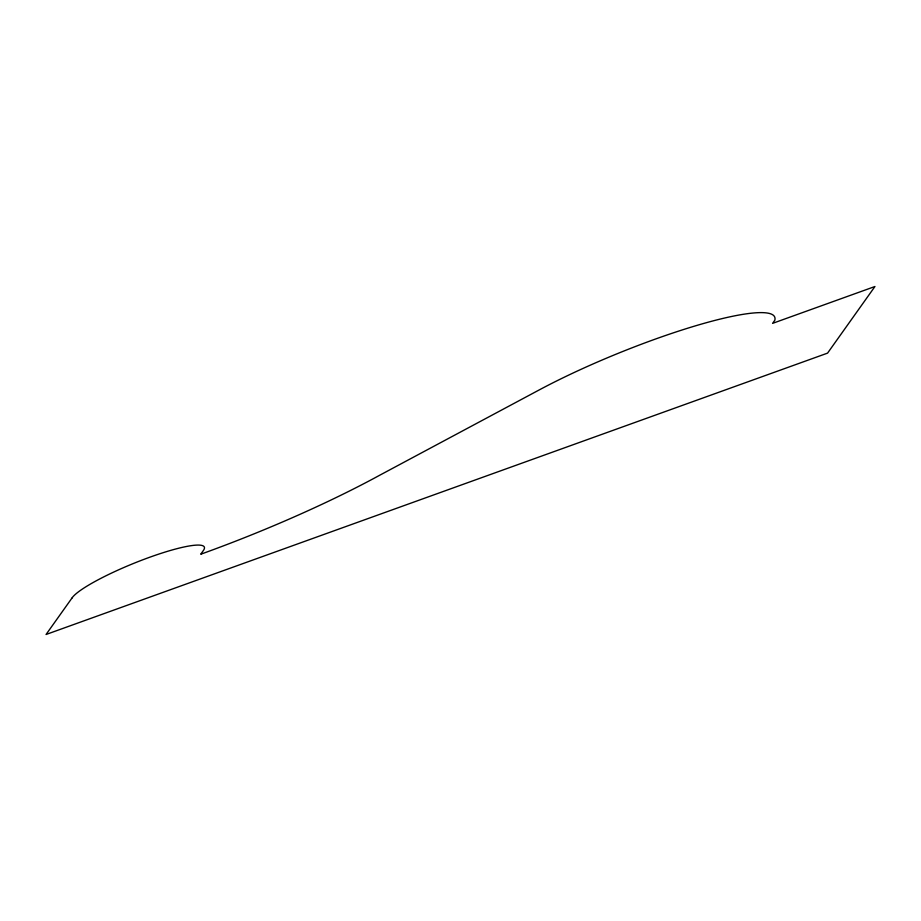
<?xml version="1.0" encoding="UTF-8"?>
<svg xmlns="http://www.w3.org/2000/svg" width="921" height="921" viewBox="0 0 921 921"><rect width="100%" height="100%" fill="white"/><g stroke="black" fill="none" stroke-linecap="round" stroke-linejoin="round"><path stroke-width="1.38" d="M71.838 598.247L46.05 634.488L827.565 353.123L874.95 286.512L772.592 323.363L774.803 320.255A158.182 25.293 -22.1 0 0 697.255 325.309A158.182 25.293 -22.1 0 0 539.867 389.583L379.406 475.397A235.454 37.646 -22.1 0 1 200.72 554.235L203.115 550.862A71.838 11.489 -22.1 0 0 149.501 557.32A71.838 11.489 -22.1 0 0 71.838 598.247"/></g></svg>
